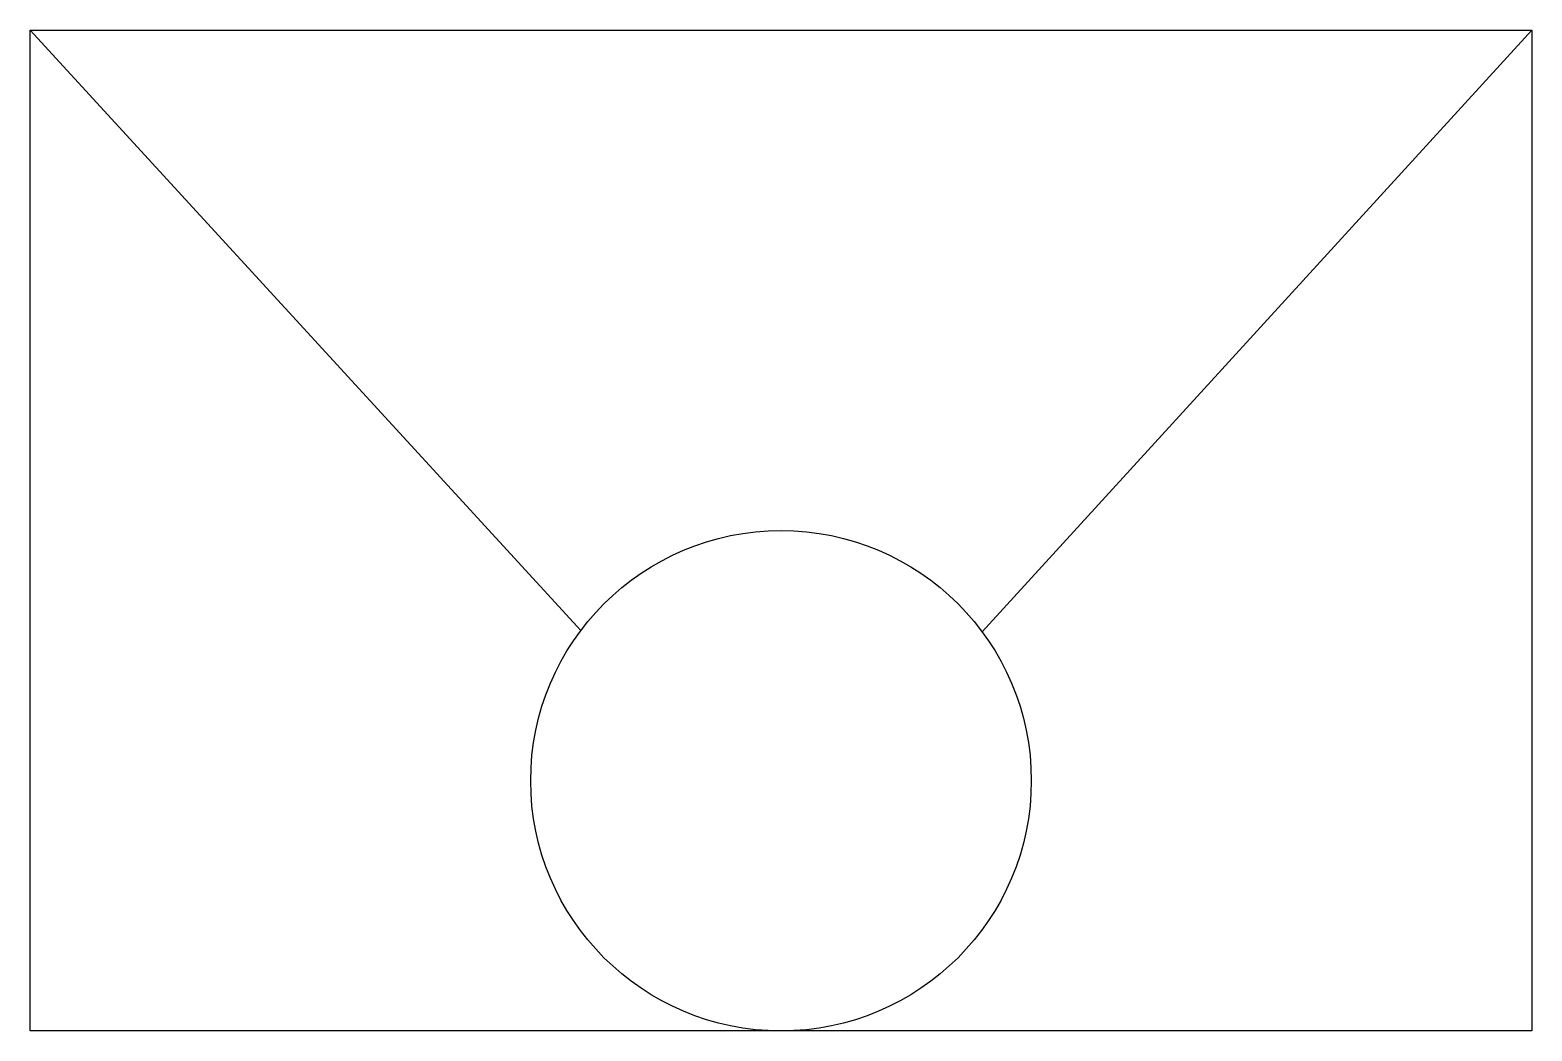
# Model space of a CAD drawing. Extents: x -1.5 to 1.5, y 0 to 2.
import ezdxf

# ---------------------------------------------------------------- set-up
doc = ezdxf.new("R2010")
doc.units = 0
doc.layers.get('0').update_dxf_attribs({"linetype": 'CONTINUOUS'})

msp = doc.modelspace()

# ---------------------------------------------------------------- linework, layer by layer
at = {"color": 0}
for p, q in [((-1.5, 2), (-0.3999, 0.8001)), ((1.5, 2), (0.402, 0.7973))]:
    msp.add_line(p, q, dxfattribs=at)
msp.add_lwpolyline([(-1.5, 0), (-1.5, 2), (1.5, 2), (1.5, 0)], close=True, dxfattribs=at)
msp.add_circle((0, 0.5), 0.5, dxfattribs=at)

doc.saveas('drawing.dxf')
